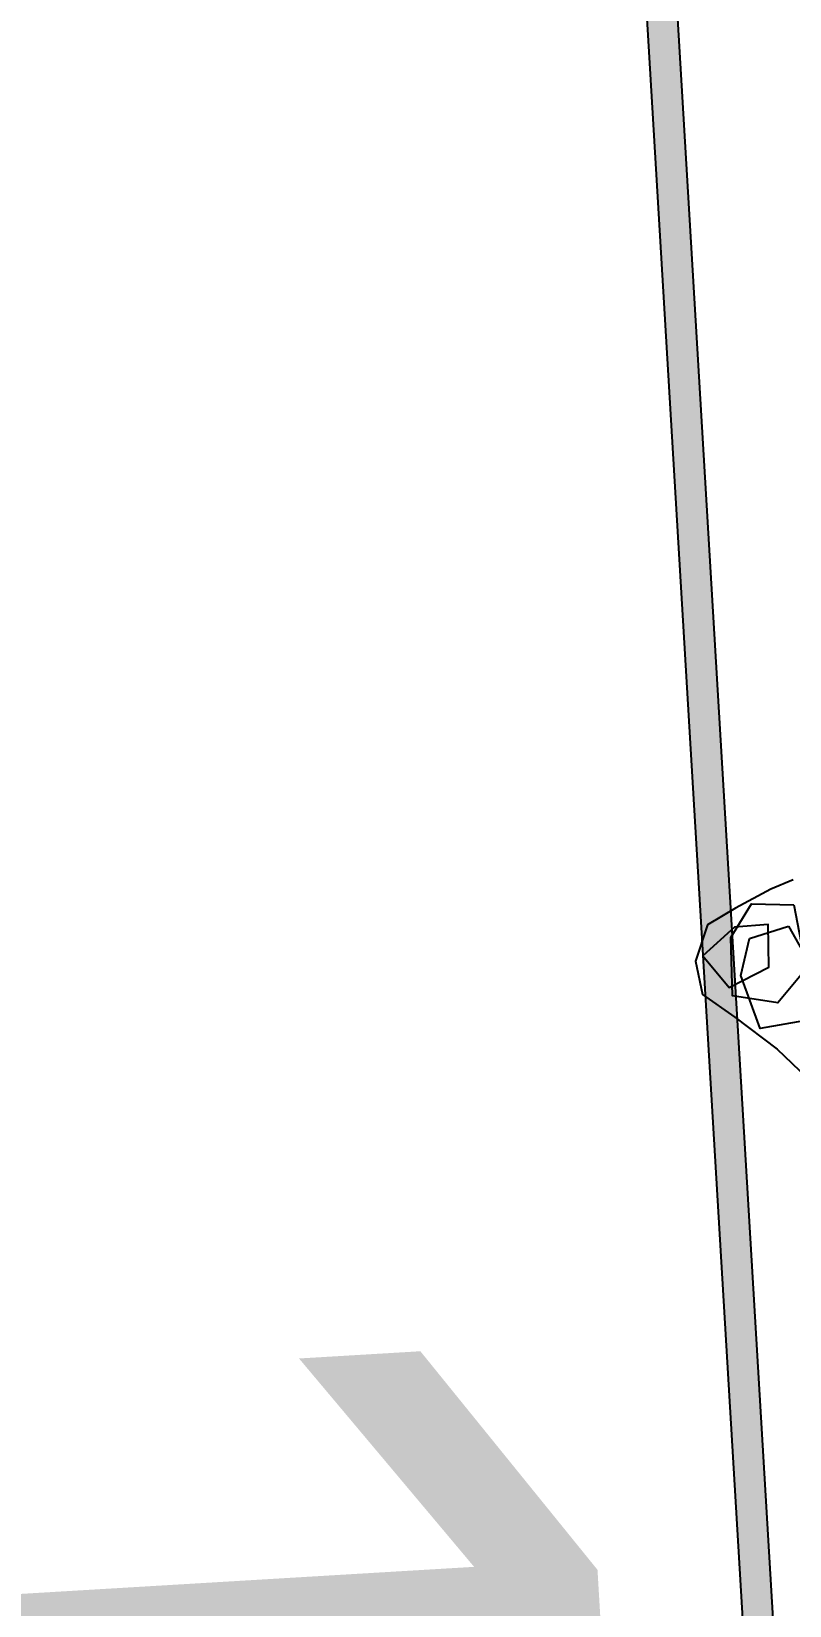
# Model space of a CAD drawing. Header units: metres. Extents: x 1851758 to 1852050, y 5187822 to 5188223.
# Drawn here: x 1851978.311 to 1851979.063, y 5187903.581 to 5187905.144 of the extents above; entities that cross this region are included whole.
import ezdxf

# ---------------------------------------------------------------- set-up
doc = ezdxf.new("R2010")
doc.units = ezdxf.units.M
doc.header["$LTSCALE"] = 2.5
doc.layers.add('PRO_PAR_COT_DA', color=150, linetype='CONTINUOUS', lineweight=20)
doc.layers.add('PRO_VOI_PLANCHETTES', color=232, linetype='CONTINUOUS')
doc.layers.add('PRO_VOI_VEG', color=81, linetype='CONTINUOUS')
doc.styles.get("Standard").update_dxf_attribs({"font": 'arial.ttf'})

# ---------------------------------------------------------------- blocks, each defined once
blk = doc.blocks.new('arbuste fleurs rouges')
at = {"layer": 'PRO_VOI_VEG', "color": 27}
blk.add_lwpolyline([(1.3233, 0.1574), (1.3599, 0.1881), (1.4156, 0.2452), (1.458, 0.2935), (1.4588, 0.3699), (1.4258, 0.4288), (1.3508, 0.4523), (1.2522, 0.4875), (1.1059, 0.5593)], dxfattribs=at)
at = {"layer": 'PRO_VOI_VEG', "color": 24}
for points in [[(1.3038, 0.248), (1.2125, 0.3335), (1.2182, 0.4177), (1.2965, 0.4583), (1.3647, 0.3698), (1.3705, 0.2944)], [(1.4487, 0.3554), (1.3797, 0.3991), (1.3169, 0.3373), (1.3436, 0.257), (1.4056, 0.2818)]]:
    blk.add_lwpolyline(points, close=True, dxfattribs=at)
at = {"layer": 'PRO_VOI_VEG'}
blk.add_lwpolyline([(1.3068, 0.2042), (1.2451, 0.3182), (1.2783, 0.399), (1.3686, 0.4132), (1.4066, 0.3039), (1.3876, 0.2279)], close=True, dxfattribs=at)

msp = doc.modelspace()

# ---------------------------------------------------------------- hatches: boundary and pattern name
at = {"layer": 'PRO_VOI_PLANCHETTES'}
h = msp.add_hatch(color=256, dxfattribs=at)
h.dxf.hatch_style = 1
h.paths.add_polyline_path([(1851940.1879, 5187882.4082), (1851939.9802, 5187885.2996), (1851978.2394, 5187888.0205), (1851979.7067, 5187892.0169), (1851978.5984, 5187910.5764), (1851978.6283, 5187910.5785), (1851979.737, 5187892.0125), (1851978.2609, 5187887.9919), (1851940.0123, 5187885.2718), (1851940.2178, 5187882.4106)])

# ---------------------------------------------------------------- linework, layer by layer
at = {"layer": 'PRO_VOI_PLANCHETTES', "flags": 128}
msp.add_lwpolyline([(1851940.1879, 5187882.4082), (1851939.9802, 5187885.2996), (1851978.2394, 5187888.0205), (1851979.7067, 5187892.0169), (1851978.5984, 5187910.5764), (1851978.6283, 5187910.5785), (1851979.737, 5187892.0125), (1851978.2609, 5187887.9919), (1851940.0123, 5187885.2718), (1851940.2178, 5187882.4106)], close=True, dxfattribs=at)

# ---------------------------------------------------------------- block references
at = {"layer": 'PRO_VOI_VEG', "xscale": 0.5, "yscale": 0.5, "rotation": 162.4415692212663}
msp.add_blockref('arbuste fleurs rouges', (1851979.7214, 5187904.1772), dxfattribs=at)

# ---------------------------------------------------------------- texts
at = {"layer": 'PRO_PAR_COT_DA', "insert": (1851978.4839, 5187901.6219), "char_height": 1, "attachment_point": 5, "rotation": 273.4175}
msp.add_mtext('\\A1;18.27m', dxfattribs=at)

doc.saveas('drawing.dxf')
